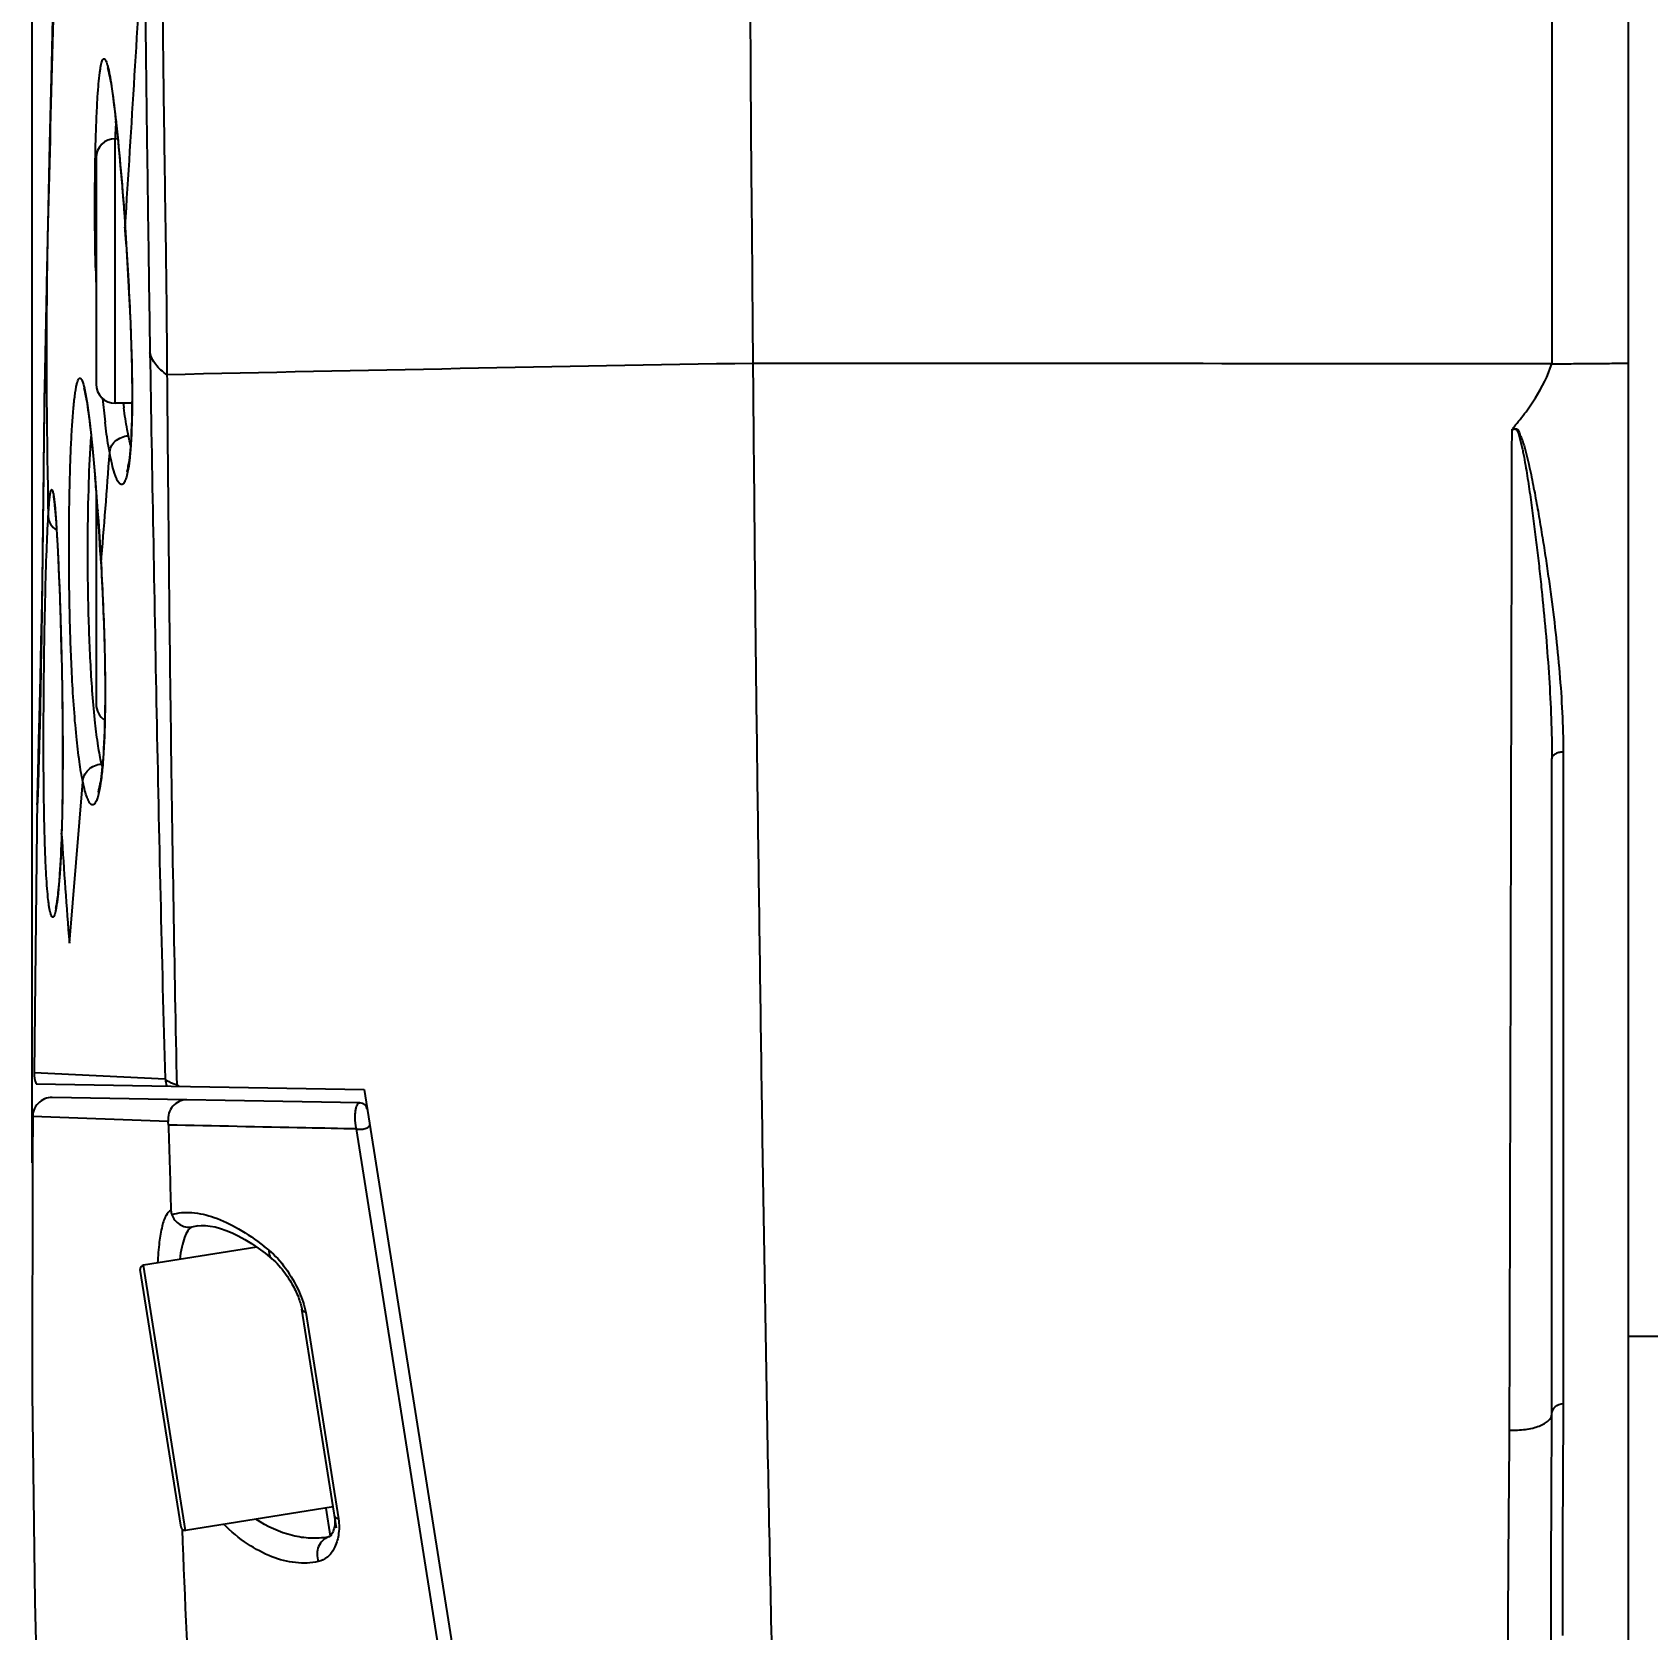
# Model space of a CAD drawing. Header units: millimetres. Extents: x 4086 to 8300, y 123 to 1549.
# Drawn here: x 7121.56 to 7132.09, y 704.57 to 714.99 of the extents above; entities that cross this region are included whole.
import ezdxf

# ---------------------------------------------------------------- set-up
doc = ezdxf.new("R2010")
doc.units = ezdxf.units.MM
doc.layers.add('外形图', color=7, linetype='Continuous')
doc.layers.add('尺寸标注', color=7, linetype='Continuous')
doc.styles.add('思源黑', font='SourceHanSansCN-Normal.ttf')
doc.dimstyles.new('尺寸标注_1_4比例', dxfattribs={"dimtxt": 7, "dimasz": 6, "dimexe": 2, "dimexo": 1.5, "dimgap": 1, "dimtad": 1, "dimdec": 1, "dimlfac": 4, "dimdsep": 46, "dimtxsty": '思源黑', "dimcen": 0.09, "dimadec": 0, "dimazin": 0, "dimtp": 0.01, "dimtm": 0.01, "dimtfac": 1, "dimtdec": 1, "dimtofl": 0, "dimtmove": 0, "dimatfit": 3, "dimfxl": 1, "dimtolj": 1, "dimarcsym": 0})

# ---------------------------------------------------------------- blocks, each defined once
blk = doc.blocks.new('*D990')
at = {"layer": 'Defpoints', "color": 0}
for p in [(7182.866, 882.152), (7182.866, 707.18), (7121.564, 706.117)]:
    blk.add_point(p, dxfattribs=at)
at = {"layer": '尺寸标注', "color": 0, "lineweight": -2}
for p, q in [((7121.564, 707.617), (7121.564, 884.152)), ((7182.866, 708.68), (7182.866, 884.152)), ((7127.564, 882.152), (7176.866, 882.152))]:
    blk.add_line(p, q, dxfattribs=at)
at = {"layer": '尺寸标注', "color": 0}
for points in [[(7127.564, 883.152), (7127.564, 881.152), (7121.564, 882.152)], [(7176.866, 881.152), (7176.866, 883.152), (7182.866, 882.152)]]:
    blk.add_solid(points, dxfattribs=at)
at = {"layer": '尺寸标注', "color": 0, "insert": (7152.215, 886.777), "char_height": 7, "attachment_point": 5, "style": '思源黑'}
blk.add_mtext('\\A1;245.2', dxfattribs=at)

msp = doc.modelspace()

# ---------------------------------------------------------------- linework, layer by layer
at = {"layer": '外形图'}
for p, q in [((7131.9676, 704.4551), (7131.9676, 735.7355)), ((7131.4676, 715.4727), (7131.4676, 712.8256)), ((7122.0861, 714.5878), (7122.091, 714.5528)), ((7122.091, 714.5528), (7122.0961, 714.5136)), ((7122.0961, 714.5136), (7122.1015, 714.4695)), ((7122.1015, 714.4695), (7122.1073, 714.4202)), ((7122.1073, 714.4202), (7122.1099, 714.3969)), ((7122.1081, 714.3971), (7122.1082, 714.3976)), ((7122.1082, 714.3976), (7122.1087, 714.4074)), ((7122.1096, 714.406), (7122.1105, 714.3972)), ((7122.1032, 714.2935), (7122.1032, 714.2948)), ((7122.1051, 712.5684), (7122.1051, 714.2934)), ((7122.1209, 714.2934), (7122.1051, 714.2934)), ((7121.9801, 714.1684), (7121.9801, 712.6934)), ((7122.1596, 713.8476), (7122.1684, 713.7197)), ((7121.6651, 713.7368), (7121.6588, 713.4363)), ((7121.6589, 713.3467), (7121.668, 713.7367)), ((7122.168, 713.7197), (7122.1682, 713.7175)), ((7121.6588, 713.4363), (7121.6431, 712.6683)), ((7121.6431, 712.6683), (7121.6422, 712.6085)), ((7121.6437, 712.7014), (7121.6436, 712.696)), ((7121.6422, 712.6085), (7121.6384, 712.2812)), ((7122.2138, 712.5684), (7122.1051, 712.5684)), ((7121.6365, 712.093), (7121.6334, 711.8097)), ((7121.9801, 712.0002), (7121.9801, 710.607)), ((7121.9856, 711.9272), (7121.99, 711.8667)), ((7121.6334, 711.8097), (7121.6307, 711.5811)), ((7121.7097, 711.9007), (7121.7115, 711.8829)), ((7121.7115, 711.8829), (7121.7133, 711.8627)), ((7121.7133, 711.8627), (7121.7152, 711.84)), ((7121.7152, 711.84), (7121.7172, 711.8147)), ((7121.7172, 711.8147), (7121.7192, 711.7867)), ((7121.9902, 711.871), (7121.9905, 711.8668)), ((7121.7192, 711.7867), (7121.7213, 711.7558)), ((7121.7213, 711.7558), (7121.7246, 711.7033)), ((7121.7246, 711.7033), (7121.728, 711.6428)), ((7121.728, 711.6428), (7121.7303, 711.5974)), ((7121.7303, 711.5974), (7121.7327, 711.5479)), ((7122.0079, 711.5877), (7122.0118, 711.5193)), ((7121.6307, 711.5811), (7121.6287, 711.4245)), ((7121.7327, 711.5479), (7121.7352, 711.4939)), ((7121.7352, 711.4939), (7121.7377, 711.4353)), ((7122.0122, 711.5208), (7122.0118, 711.5193)), ((7122.0123, 711.5209), (7122.0124, 711.5194)), ((7121.6281, 711.3823), (7121.6238, 711.1726)), ((7121.6287, 711.4245), (7121.6266, 711.2669)), ((7121.7377, 711.4353), (7121.7403, 711.3718)), ((7121.7403, 711.3718), (7121.7428, 711.3032)), ((7121.7428, 711.3032), (7121.7454, 711.229)), ((7121.6238, 711.1726), (7121.6202, 711.0136)), ((7121.7454, 711.229), (7121.748, 711.1486)), ((7121.748, 711.1486), (7121.7505, 711.0596)), ((7121.7505, 711.0596), (7121.7531, 710.9597)), ((7121.6202, 711.0136), (7121.6148, 710.784)), ((7121.623, 711.0331), (7121.6205, 710.8819)), ((7121.6205, 710.8819), (7121.6173, 710.7118)), ((7121.6148, 710.784), (7121.6084, 710.5209)), ((7121.6193, 710.8133), (7121.6192, 710.8125)), ((7121.6173, 710.7118), (7121.6149, 710.5927)), ((7121.6149, 710.5927), (7121.6122, 710.4688)), ((7121.6084, 710.5209), (7121.6047, 710.3747)), ((7121.6122, 710.4688), (7121.6097, 710.3632)), ((7121.6047, 710.3747), (7121.6019, 710.2599)), ((7121.6097, 710.3632), (7121.607, 710.26)), ((7121.6019, 710.2599), (7121.5978, 710.0849)), ((7121.607, 710.26), (7121.6043, 710.1653)), ((7131.4676, 705.9797), (7131.4676, 710.25)), ((7131.5413, 710.2969), (7131.5413, 706.047)), ((7121.6043, 710.1653), (7121.602, 710.0924)), ((7121.5978, 710.0849), (7121.5962, 710.0043)), ((7121.6, 710.0343), (7121.5988, 710.0014)), ((7121.602, 710.0924), (7121.6, 710.0343)), ((7121.8057, 709.0484), (7121.8934, 710.1)), ((7121.596, 709.995), (7121.5755, 708.2051)), ((7121.5957, 709.9633), (7121.5957, 709.9643)), ((7121.5962, 710.0043), (7121.596, 709.995)), ((7121.5981, 709.985), (7121.5969, 709.9635)), ((7121.5988, 710.0014), (7121.5981, 709.985)), ((7121.5985, 709.9939), (7121.5984, 709.9915)), ((7121.7549, 709.7606), (7121.7547, 709.7668)), ((7121.7551, 709.7667), (7121.7549, 709.7606)), ((7121.5755, 708.2051), (7122.4292, 708.1638)), ((7121.5888, 708.1317), (7123.7269, 708.0943)), ((7123.6988, 708.0079), (7121.694, 708.0429)), ((7123.7269, 708.0943), (7127.0926, 686.8443)), ((7122.4496, 707.8863), (7121.5668, 707.9188)), ((7126.9685, 687.0524), (7123.6765, 707.838)), ((7123.0281, 707.0668), (7122.2883, 706.9496)), ((7122.5334, 705.242), (7122.2675, 706.921)), ((7122.562, 705.2212), (7122.2883, 706.9496)), ((7123.5467, 705.237), (7123.3207, 706.6639)), ((7123.346, 706.6423), (7123.5595, 705.2952)), ((7131.9676, 706.4868), (7132.2165, 706.4868)), ((7131.4674, 705.9074), (7131.4675, 705.9474)), ((7131.4675, 705.9474), (7131.4676, 705.9797)), ((7123.525, 705.3737), (7122.562, 705.2212)), ((7123.4765, 705.366), (7123.5056, 705.1823)), ((7123.5016, 705.1794), (7123.4906, 705.1773)), ((7123.502, 705.1796), (7123.5016, 705.1794))]:
    msp.add_line(p, q, dxfattribs=at)
for points in [[(7121.794, 718.7328), (7121.7825, 718.3479), (7121.7708, 717.9499), (7121.759, 717.5391), (7121.7472, 717.1159), (7121.7353, 716.6795), (7121.7235, 716.2287), (7121.7116, 715.7626), (7121.6999, 715.2803), (7121.6881, 714.781), (7121.6764, 714.2628), (7121.6651, 713.7368)], [(7122.0547, 714.7525), (7122.0547, 714.7526), (7122.0548, 714.7523), (7122.0553, 714.751), (7122.056, 714.7488), (7122.0569, 714.7457), (7122.0581, 714.7418), (7122.0593, 714.737), (7122.0607, 714.7315), (7122.0622, 714.7252), (7122.0638, 714.7181), (7122.0655, 714.7102), (7122.0673, 714.7015), (7122.0692, 714.6921), (7122.0711, 714.6819), (7122.073, 714.6709), (7122.0751, 714.6591), (7122.0772, 714.6466), (7122.0793, 714.6332), (7122.0815, 714.6189), (7122.0838, 714.6038), (7122.0861, 714.5878)], [(7122.1099, 714.3969), (7122.1151, 714.3486), (7122.1208, 714.2941)], [(7122.1208, 714.2941), (7122.1264, 714.2372), (7122.1321, 714.178), (7122.1377, 714.1162), (7122.1433, 714.0516), (7122.149, 713.9847), (7122.1545, 713.9164), (7122.1596, 713.8476)], [(7122.1685, 713.7175), (7122.1732, 713.6462), (7122.1781, 713.5674)], [(7122.1781, 713.5674), (7122.1874, 713.4071), (7122.1918, 713.3273), (7122.196, 713.2481), (7122.1998, 713.1697), (7122.2031, 713.0921), (7122.2061, 713.0158), (7122.2086, 712.941), (7122.2106, 712.8681), (7122.2122, 712.7969), (7122.2133, 712.7288), (7122.2139, 712.6658), (7122.214, 712.6087)], [(7121.8992, 712.6674), (7121.8995, 712.6667), (7121.9001, 712.6648), (7121.9011, 712.6617), (7121.9023, 712.6576), (7121.9038, 712.6522), (7121.9054, 712.6457), (7121.9073, 712.638), (7121.9092, 712.6291), (7121.9113, 712.6189), (7121.9136, 712.6074), (7121.916, 712.5944), (7121.9185, 712.5799), (7121.9211, 712.5638), (7121.9239, 712.546), (7121.9268, 712.5262), (7121.9299, 712.5046), (7121.933, 712.4808), (7121.9364, 712.4548), (7121.9398, 712.4265), (7121.9434, 712.3958), (7121.9471, 712.3625), (7121.9509, 712.3265), (7121.9549, 712.2877), (7121.9589, 712.2459), (7121.9631, 712.2011), (7121.9675, 712.153), (7121.9719, 712.1017), (7121.9764, 712.047)], [(7122.214, 712.6087), (7122.2138, 712.5566), (7122.2131, 712.5085), (7122.2122, 712.4637), (7122.2109, 712.422), (7122.2094, 712.3834), (7122.2077, 712.348), (7122.2057, 712.3157), (7122.2036, 712.2864), (7122.2014, 712.26), (7122.1991, 712.2365), (7122.1968, 712.2157), (7122.1945, 712.1975), (7122.1921, 712.1815), (7122.1899, 712.1677), (7122.1877, 712.1558), (7122.1856, 712.1459), (7122.1837, 712.1376), (7122.182, 712.1311), (7122.1806, 712.1263), (7122.1795, 712.123), (7122.1788, 712.1212), (7122.1787, 712.121)], [(7121.6384, 712.2812), (7121.6378, 712.2212), (7121.6365, 712.093)], [(7121.9764, 712.047), (7121.981, 711.9889), (7121.9856, 711.9272)], [(7121.7017, 711.96), (7121.7017, 711.96), (7121.7017, 711.9598), (7121.7019, 711.9589), (7121.7022, 711.9574), (7121.7027, 711.9552), (7121.7032, 711.9523), (7121.7037, 711.9489), (7121.7044, 711.9449), (7121.705, 711.9403), (7121.7057, 711.9351), (7121.7065, 711.9294), (7121.7073, 711.9231), (7121.7081, 711.9162), (7121.7089, 711.9087), (7121.7097, 711.9007)], [(7121.99, 711.8667), (7121.9944, 711.8027), (7121.9991, 711.7322), (7122.0036, 711.6605), (7122.0079, 711.5877)], [(7122.0118, 711.5193), (7122.0158, 711.4466), (7122.0198, 711.3676), (7122.0234, 711.2883), (7122.0267, 711.2092), (7122.0297, 711.1308), (7122.0322, 711.0534), (7122.0343, 710.9774), (7122.0359, 710.9026), (7122.0371, 710.8285), (7122.0379, 710.7564), (7122.0381, 710.6896), (7122.038, 710.6297), (7122.0375, 710.5752), (7122.0367, 710.5244)], [(7121.6266, 711.2669), (7121.6242, 711.1103), (7121.623, 711.0331)], [(7121.7531, 710.9597), (7121.7556, 710.8497), (7121.7568, 710.7913), (7121.7579, 710.731), (7121.7589, 710.6688), (7121.7597, 710.6102)], [(7121.7597, 710.6102), (7121.7605, 710.5389), (7121.7612, 710.4623), (7121.7617, 710.3861), (7121.7619, 710.3107), (7121.7619, 710.2362), (7121.7616, 710.1629), (7121.7611, 710.0911), (7121.7603, 710.021), (7121.7592, 709.9529), (7121.7579, 709.887), (7121.7564, 709.8235), (7121.7547, 709.7668)], [(7122.0367, 710.5244), (7122.0356, 710.4771), (7122.0343, 710.4329), (7122.0327, 710.3918), (7122.031, 710.3536), (7122.0291, 710.3181), (7122.027, 710.2852), (7122.0249, 710.2547), (7122.0226, 710.2265), (7122.0202, 710.2005), (7122.0177, 710.1767), (7122.0152, 710.1549), (7122.0126, 710.1351), (7122.0101, 710.1173), (7122.0075, 710.1014), (7122.0051, 710.0873), (7122.0027, 710.0751), (7122.0004, 710.0645), (7121.9983, 710.0556), (7121.9963, 710.0483), (7121.9946, 710.0426), (7121.9932, 710.0382), (7121.9922, 710.0353), (7121.9915, 710.0337), (7121.9914, 710.0335)], [(7121.7547, 709.7668), (7121.7535, 709.7308), (7121.7521, 709.6925), (7121.7505, 709.6561), (7121.749, 709.6217), (7121.7473, 709.5893), (7121.7456, 709.5588), (7121.7439, 709.5301), (7121.7422, 709.5033), (7121.7404, 709.4783), (7121.7386, 709.455), (7121.7368, 709.4335), (7121.735, 709.4135), (7121.7332, 709.3952), (7121.7315, 709.3784), (7121.7298, 709.3631), (7121.7281, 709.3493), (7121.7265, 709.3369), (7121.7249, 709.3258), (7121.7234, 709.316), (7121.722, 709.3075), (7121.7207, 709.3001), (7121.7195, 709.2937), (7121.7184, 709.2885), (7121.7174, 709.2843), (7121.7166, 709.281), (7121.716, 709.2788), (7121.7157, 709.2776), (7121.7156, 709.2774)], [(7121.694, 708.0429), (7121.681, 708.0424), (7121.6682, 708.0406), (7121.6557, 708.0375), (7121.6435, 708.0332), (7121.6318, 708.0276), (7121.6208, 708.0208), (7121.6106, 708.0129), (7121.6012, 708.004), (7121.5928, 707.9942), (7121.5854, 707.9835), (7121.5792, 707.9722), (7121.5742, 707.9603), (7121.5704, 707.9479), (7121.568, 707.9352), (7121.5669, 707.9223), (7121.5668, 707.9188)], [(7121.5668, 707.9188), (7121.5651, 707.6523), (7121.5641, 706.1168), (7121.5802, 704.7549), (7121.6117, 703.5526), (7121.6576, 702.4243), (7121.7191, 701.3006), (7121.792, 700.2232), (7121.8713, 699.2238), (7121.9532, 698.3116), (7122.0372, 697.4695), (7122.1235, 696.6832), (7122.1646, 696.3404)], [(7122.6439, 707.2061), (7122.6637, 707.208), (7122.6926, 707.208), (7122.7233, 707.2049), (7122.7559, 707.1987), (7122.7904, 707.1894), (7122.827, 707.1769), (7122.8657, 707.1608), (7122.9064, 707.1411), (7122.9487, 707.1179), (7122.9924, 707.0911)], [(7122.9924, 707.0911), (7123.0371, 707.0607), (7123.0827, 707.027), (7123.126, 706.9922)], [(7123.126, 706.9922), (7123.1361, 706.9834), (7123.1485, 706.9719), (7123.1603, 706.9598), (7123.1716, 706.9475), (7123.1823, 706.9352), (7123.1923, 706.923), (7123.2017, 706.9109), (7123.2106, 706.899), (7123.219, 706.8871), (7123.227, 706.8754), (7123.2346, 706.8637), (7123.2419, 706.8521), (7123.2488, 706.8406), (7123.2555, 706.8291), (7123.2618, 706.8176), (7123.2679, 706.8063), (7123.2736, 706.795), (7123.2791, 706.7839), (7123.2842, 706.7729), (7123.2891, 706.762), (7123.2936, 706.7513), (7123.2979, 706.7408), (7123.3018, 706.7305), (7123.3055, 706.7205), (7123.3087, 706.7107), (7123.3117, 706.7013), (7123.3143, 706.6923), (7123.3166, 706.6837), (7123.3185, 706.6756), (7123.32, 706.6682), (7123.3206, 706.6641)], [(7123.5342, 705.3159), (7123.5353, 705.3071), (7123.5363, 705.2951), (7123.5365, 705.2828), (7123.536, 705.2705), (7123.5349, 705.2583), (7123.5332, 705.2464), (7123.5308, 705.2349), (7123.5279, 705.2242), (7123.5246, 705.2142), (7123.5208, 705.2052), (7123.5168, 705.1974), (7123.5128, 705.1909), (7123.509, 705.1859), (7123.5058, 705.1825), (7123.5034, 705.1805), (7123.502, 705.1796), (7123.502, 705.1796)]]:
    msp.add_lwpolyline(points, dxfattribs=at)
for centre, radius, start, end in [((7128.9731, 714.0171), 6.8755, 176.8319, 177.68524), ((7122.1051, 714.1684), 0.125, 90, 180), ((7158.7816, 712.9555), 37.1248, 178.80649, 179.39622), ((7093.8581, 711.7435), 28.3788, 3.76328, 3.98861), ((7138.7718, 713.8302), 16.7995, 181.36219, 181.73451), ((7167.5372, 712.8679), 45.8808, 179.402, 181.29456), ((7137.3097, 47.372), 665.5483, 90.9510749, 91.2800538), ((7121.2576, 712.5165), 0.6633, 12.97264, 13.26617), ((7122.1051, 712.6934), 0.125, 180, 270), ((7127.6052, 713.1196), 5.6076, 185.31714, 186.90683), ((7126.1989, 713.0786), 4.0742, 187.1989, 187.61612), ((6997.12, 721.5975), 125.2981, 355.387216, 355.719171), ((7105.3681, 710.7118), 16.6624, 4.45822, 4.71557), ((7103.0475, 710.5306), 18.9901, 4.04752, 4.45901), ((7099.976, 710.3132), 22.0693, 3.13685, 4.03687), ((7122.1051, 710.607), 0.125, 180, 236.49919), ((7147.2442, 710.3832), 25.4839, 179.68416, 180.54582), ((7122.9926, 710.4375), 1.0015, 192.7752, 193.79436), ((7122.8699, 709.962), 1.2742, 179.46574, 179.89695), ((7124.5059, 709.9482), 2.9102, 179.16731, 179.49333), ((7120.7368, 710.0122), 0.8616, 356.73727, 356.88039), ((7166.4098, 712.5877), 44.7443, 183.62258, 184.5369), ((7121.7755, 708.2034), 0.2, 179.53068, 201.02431), ((7122.6304, 708.1886), 0.2027, 187.02031, 200.75068), ((7123.6979, 707.9579), 0.05, 9, 89), ((7389.4499, 715.3901), 267.1045, 181.614793, 181.734256), ((7122.6935, 706.8507), 0.3588, 97.94342, 104.69488), ((7122.0467, 705.7691), 1.6604, 50.33626, 51.82382), ((7122.2922, 706.9249), 0.025, 99, 189), ((7109.8124, 705.9857), 21.6552, 359.79425, 359.98386), ((7110.2391, 705.9852), 21.2285, 359.80115, 359.98508), ((7122.5581, 705.2459), 0.025, 189, 279), ((7123.5206, 705.0901), 0.0913, 102.04144, 106.18526)]:
    msp.add_arc(centre, radius, start, end, dxfattribs=at)
for points, knots in [([(7126.2625, 712.8286), (7126.2616, 712.93), (7126.2594, 713.134), (7126.2576, 713.4429), (7126.255, 713.7563), (7126.2513, 714.074), (7126.2486, 714.3947), (7126.2464, 714.8276), (7126.2435, 715.3751), (7126.238, 716.039), (7126.234, 716.7109), (7126.2306, 717.3895), (7126.2259, 718.3038), (7126.2203, 719.4532), (7126.2152, 720.8338), (7126.2107, 722.2083), (7126.2025, 724.8079), (7126.1951, 727.6675), (7126.1921, 730.6795), (7126.1925, 732.005), (7126.1925, 732.611)], [0, 0, 0, 0, 0.0153723, 0.0309496, 0.0468327, 0.0629137, 0.0791243, 0.095464, 0.1285662, 0.1621587, 0.1961432, 0.2304661, 0.2650642, 0.3347954, 0.4047718, 0.4744385, 0.5432366, 0.7989898, 0.9081044, 1, 1, 1, 1]), ([(7121.668, 713.7367), (7121.6881, 714.5755), (7121.723, 715.8337), (7121.7792, 717.511), (7121.8238, 718.7687), (7121.866, 720.0263), (7121.902, 721.2837), (7121.9343, 722.5412), (7121.9606, 723.3795), (7121.9759, 723.7986)], [0, 0, 0, 0, 0.2500593, 0.3750935, 0.5001236, 0.6251219, 0.7500729, 0.8750071, 1, 1, 1, 1]), ([(7122.2929, 715.6915), (7122.2988, 715.2096), (7122.308, 714.4996), (7122.3208, 713.5688), (7122.3272, 713.1198), (7122.331, 712.899)], [0, 0, 0, 0, 0.5177195, 0.7627144, 1, 1, 1, 1]), ([(7122.4067, 715.5898), (7122.4098, 715.3408), (7122.4161, 714.8507), (7122.4236, 714.2434), (7122.4308, 713.7705), (7122.4377, 713.3154), (7122.4402, 712.9775), (7122.4418, 712.7542)], [0, 0, 0, 0, 0.2634377, 0.5184904, 0.6425308, 0.7637388, 1, 1, 1, 1]), ([(7121.9771, 713.4309), (7121.9746, 713.5377), (7121.9722, 713.6963), (7121.9719, 713.9043), (7121.9729, 714.052), (7121.9752, 714.1912), (7121.9785, 714.3201), (7121.9828, 714.4368), (7121.988, 714.5397), (7121.994, 714.6275), (7121.9999, 714.6907), (7122.0053, 714.7327), (7122.0091, 714.7577), (7122.0132, 714.7781), (7122.0173, 714.7941), (7122.0217, 714.8054), (7122.0258, 714.8129), (7122.0323, 714.8159), (7122.0383, 714.8113), (7122.0429, 714.8033), (7122.0481, 714.7909), (7122.0533, 714.774), (7122.0566, 714.7611), (7122.0584, 714.7539)], [0, 0, 0, 0, 0.2196346, 0.3257078, 0.4273336, 0.5231419, 0.6118046, 0.6921418, 0.7630544, 0.8235923, 0.8729805, 0.8932877, 0.9106025, 0.9248878, 0.9361318, 0.9443898, 0.9498744, 0.9533989, 0.9573392, 0.9636043, 0.9727301, 0.9848546, 1, 1, 1, 1]), ([(7122.0584, 714.7539), (7122.0631, 714.7342), (7122.072, 714.6881), (7122.0903, 714.5722), (7122.1018, 714.4759), (7122.1096, 714.406)], [0, 0, 0, 0, 0.1732908, 0.399966, 1, 1, 1, 1]), ([(7122.1105, 714.3972), (7122.122, 714.2931), (7122.1434, 714.0674), (7122.161, 713.8414), (7122.1695, 713.7198)], [0, 0, 0, 0, 0.4622807, 1, 1, 1, 1]), ([(7122.1757, 713.6061), (7122.1877, 713.4239), (7122.2067, 713.0781), (7122.2157, 712.7318), (7122.2147, 712.5682)], [0, 0, 0, 0, 0.5274726, 1, 1, 1, 1]), ([(7122.4418, 712.7542), (7122.4142, 712.7729), (7122.3665, 712.8141), (7122.3371, 712.8711), (7122.331, 712.899)], [0, 0, 0, 0, 0.5389968, 1, 1, 1, 1]), ([(7122.331, 712.899), (7122.3375, 712.5084), (7122.3516, 711.7245), (7122.3805, 710.1461), (7122.4072, 708.9582), (7122.4292, 708.1638)], [0, 0, 0, 0, 0.2474213, 0.4966172, 1, 1, 1, 1]), ([(7122.4418, 712.7542), (7122.4433, 712.5634), (7122.4469, 712.181), (7122.4541, 711.4134), (7122.47, 710.0579), (7122.489, 708.8941), (7122.5058, 708.1157)], [0, 0, 0, 0, 0.1234016, 0.2472706, 0.496477, 1, 1, 1, 1]), ([(7136.269, 683.2368), (7136.1769, 683.2625), (7135.9934, 683.3166), (7135.7184, 683.3987), (7135.4429, 683.4792), (7135.1681, 683.5624), (7134.8942, 683.6483), (7134.5299, 683.7655), (7134.0766, 683.918), (7133.5359, 684.1108), (7132.9991, 684.3142), (7132.4677, 684.5317), (7131.9453, 684.7695), (7131.4361, 685.0346), (7130.9444, 685.3307), (7130.4769, 685.6638), (7130.1116, 685.9723), (7129.8276, 686.2277), (7129.5468, 686.4867), (7129.2019, 686.8166), (7128.8105, 687.2346), (7128.4542, 687.6825), (7128.1414, 688.161), (7127.8765, 688.6667), (7127.6595, 689.1934), (7127.4287, 689.9139), (7127.2693, 690.6522), (7127.146, 691.3937), (7127.0399, 692.1331), (7126.9316, 693.0551), (7126.8307, 694.1578), (7126.75, 695.2531), (7126.6599, 696.6978), (7126.5685, 698.4847), (7126.4841, 700.6054), (7126.4234, 702.6946), (7126.3767, 704.7543), (7126.3444, 706.4544), (7126.3228, 707.8044), (7126.3085, 708.8116), (7126.2945, 709.8166), (7126.2769, 711.1553), (7126.2685, 712.1592), (7126.2625, 712.8286)], [0, 0, 0, 0, 0.0082898, 0.0165798, 0.024875, 0.0331696, 0.0414624, 0.0497546, 0.0663372, 0.0829206, 0.0995064, 0.1160925, 0.1326738, 0.149247, 0.1658176, 0.1823857, 0.1989458, 0.2072238, 0.2155009, 0.2320497, 0.2485832, 0.2650976, 0.281591, 0.2980604, 0.3145011, 0.3309063, 0.3635779, 0.3798466, 0.3960626, 0.4283142, 0.4603032, 0.4920298, 0.5235091, 0.5857703, 0.6471032, 0.7074705, 0.7669291, 0.8256733, 0.8548577, 0.8839567, 0.9129871, 0.9419737, 1, 1, 1, 1]), ([(7131.4676, 712.8256), (7131.0359, 712.8258), (7129.3009, 712.8266), (7127.5658, 712.8277), (7126.2625, 712.8286)], [0, 0, 0, 0, 0.2487989, 1, 1, 1, 1]), ([(7131.2107, 712.403), (7131.2382, 712.4346), (7131.2908, 712.4996), (7131.3854, 712.6357), (7131.4414, 712.7477), (7131.4676, 712.8256)], [0, 0, 0, 0, 0.2530405, 0.5042949, 1, 1, 1, 1]), ([(7131.4676, 712.8256), (7131.5092, 712.8259), (7131.5926, 712.8267), (7131.7176, 712.8274), (7131.8426, 712.8287), (7131.9259, 712.8301), (7131.9676, 712.8305)], [0, 0, 0, 0, 0.2499973, 0.4999933, 0.7499944, 1, 1, 1, 1]), ([(7121.6436, 712.696), (7121.6434, 712.6844), (7121.6423, 712.6199), (7121.6415, 712.5553), (7121.6409, 712.5023)], [0, 0, 0, 0, 0.1785268, 1, 1, 1, 1]), ([(7121.8221, 710.8097), (7121.8157, 710.9364), (7121.8068, 711.1941), (7121.8029, 711.5156), (7121.8036, 711.7712), (7121.806, 711.9525), (7121.81, 712.1216), (7121.8156, 712.2749), (7121.8225, 712.4096), (7121.8297, 712.5087), (7121.8362, 712.5767), (7121.8411, 712.6185), (7121.8463, 712.654), (7121.8516, 712.6829), (7121.8571, 712.7051), (7121.8621, 712.7194), (7121.8666, 712.7271), (7121.8697, 712.7307), (7121.8731, 712.7326), (7121.8767, 712.7324), (7121.8801, 712.7301), (7121.885, 712.7243), (7121.8946, 712.704), (7121.8996, 712.6841), (7121.9032, 712.6687)], [0, 0, 0, 0, 0.1898756, 0.3858892, 0.481292, 0.5723801, 0.6573218, 0.7344134, 0.8021137, 0.8591026, 0.883217, 0.9042672, 0.9221639, 0.936827, 0.9482293, 0.9564144, 0.9593593, 0.9616219, 0.9633741, 0.9649649, 0.9668342, 0.9692745, 0.9763261, 1, 1, 1, 1]), ([(7121.904, 712.6654), (7121.9112, 712.6342), (7121.924, 712.5591), (7121.941, 712.4287), (7121.9582, 712.2655), (7121.9688, 712.146), (7121.9741, 712.0816)], [0, 0, 0, 0, 0.1628797, 0.3884951, 0.6703228, 1, 1, 1, 1]), ([(7122.1907, 712.3569), (7122.1879, 712.3703), (7122.1761, 712.4306), (7122.167, 712.4913), (7122.1606, 712.5386)], [0, 0, 0, 0, 0.222772, 1, 1, 1, 1]), ([(7122.2147, 712.5682), (7122.2142, 712.4786), (7122.2115, 712.3548), (7122.1991, 712.2052), (7122.1906, 712.1452), (7122.1854, 712.1195)], [0, 0, 0, 0, 0.5967557, 0.8246811, 1, 1, 1, 1]), ([(7121.6409, 712.5023), (7121.6379, 712.251), (7121.6326, 711.688), (7121.625, 711.125), (7121.6193, 710.8133)], [0, 0, 0, 0, 0.4462004, 1, 1, 1, 1]), ([(7122.0685, 712.2446), (7122.0657, 712.2594), (7122.0539, 712.326), (7122.0447, 712.3931), (7122.0383, 712.4452)], [0, 0, 0, 0, 0.2227711, 1, 1, 1, 1]), ([(7121.9446, 710.8602), (7121.9372, 710.9943), (7121.9276, 711.2659), (7121.9244, 711.6632), (7121.9305, 712.0263), (7121.9406, 712.252), (7121.9482, 712.3521)], [0, 0, 0, 0, 0.2701019, 0.546067, 0.7983343, 1, 1, 1, 1]), ([(7122.0685, 712.2446), (7122.0685, 712.2585), (7122.0756, 712.2874), (7122.1126, 712.336), (7122.1595, 712.3549), (7122.1907, 712.3569)], [0, 0, 0, 0, 0.2324271, 0.4789916, 1, 1, 1, 1]), ([(7122.2044, 712.2973), (7122.2033, 712.3019), (7122.1983, 712.3217), (7122.1939, 712.3416), (7122.1907, 712.3569)], [0, 0, 0, 0, 0.2339933, 1, 1, 1, 1]), ([(7131.1916, 705.8747), (7131.1932, 706.4227), (7131.1993, 708.5975), (7131.2046, 710.7723), (7131.2077, 712.3992)], [0, 0, 0, 0, 0.2519473, 1, 1, 1, 1]), ([(7131.2077, 712.396), (7131.2105, 712.3979), (7131.2171, 712.4005), (7131.2274, 712.4014), (7131.2366, 712.3972), (7131.2423, 712.3893), (7131.246, 712.3805), (7131.25, 712.3687), (7131.2541, 712.3543), (7131.2587, 712.3372), (7131.2653, 712.3145), (7131.2723, 712.2857), (7131.2791, 712.2509), (7131.2884, 712.2046), (7131.2984, 712.1466), (7131.3096, 712.0771), (7131.3236, 711.9846), (7131.3397, 711.8691), (7131.3576, 711.731), (7131.3742, 711.5933), (7131.3897, 711.4563), (7131.4089, 711.2748), (7131.4301, 711.0494), (7131.4502, 710.7807), (7131.4639, 710.5145), (7131.4676, 710.3378), (7131.4676, 710.25)], [0, 0, 0, 0, 0.0047167, 0.0094883, 0.0136843, 0.0179311, 0.0224387, 0.0268298, 0.0349547, 0.0428825, 0.0509996, 0.0672556, 0.0833901, 0.099522, 0.1317048, 0.163801, 0.1958152, 0.2596052, 0.3230822, 0.3862463, 0.4490956, 0.5116269, 0.6357207, 0.7584971, 0.8799278, 1, 1, 1, 1]), ([(7131.2107, 712.403), (7131.2176, 712.4042), (7131.2283, 712.4041), (7131.2411, 712.3999), (7131.2508, 712.3915), (7131.2558, 712.3765), (7131.2614, 712.3592), (7131.2693, 712.3429), (7131.2762, 712.3265), (7131.2814, 712.3095), (7131.2875, 712.2866), (7131.2958, 712.2582), (7131.3076, 712.2126), (7131.3259, 712.1327), (7131.3493, 712.0184), (7131.3745, 711.8815), (7131.3978, 711.7451), (7131.4196, 711.6095), (7131.4398, 711.4746), (7131.4648, 711.2964), (7131.4923, 711.0757), (7131.5186, 710.8131), (7131.5365, 710.5539), (7131.5413, 710.3821), (7131.5413, 710.2969)], [0, 0, 0, 0, 0.0097668, 0.0143738, 0.0185318, 0.0269775, 0.035617, 0.0438809, 0.0520344, 0.060256, 0.0685089, 0.0849009, 0.1012323, 0.1338172, 0.1986108, 0.2629605, 0.3268771, 0.3903607, 0.4534066, 0.5160085, 0.6398486, 0.7618222, 0.8818786, 1, 1, 1, 1]), ([(7122.1854, 712.1195), (7122.1823, 712.1046), (7122.1775, 712.0842), (7122.1684, 712.0606), (7122.1619, 712.0489), (7122.155, 712.0411), (7122.1468, 712.0376), (7122.1383, 712.0399), (7122.1306, 712.0466), (7122.123, 712.0572), (7122.1152, 712.072), (7122.1074, 712.0908), (7122.096, 712.124), (7122.0824, 712.1756), (7122.0732, 712.2199), (7122.0685, 712.2446)], [0, 0, 0, 0, 0.1422893, 0.1950761, 0.2362446, 0.267168, 0.2912052, 0.3149536, 0.3451553, 0.3853758, 0.4370469, 0.5007159, 0.576576, 0.7646474, 1, 1, 1, 1]), ([(7121.6681, 711.8313), (7121.6693, 711.8508), (7121.6716, 711.886), (7121.6751, 711.9275), (7121.6781, 711.9548), (7121.6802, 711.9708), (7121.6824, 711.9837), (7121.6845, 711.9936), (7121.6864, 711.9999), (7121.6881, 712.0033), (7121.6892, 712.0048), (7121.6905, 712.0056), (7121.6926, 712.0052), (7121.6946, 712.0017), (7121.6968, 711.9959), (7121.6991, 711.9869), (7121.7014, 711.9748), (7121.7028, 711.9657), (7121.7035, 711.9607)], [0, 0, 0, 0, 0.2608483, 0.4706976, 0.5558839, 0.6277016, 0.6860645, 0.7309361, 0.7624439, 0.7733897, 0.7814266, 0.7872263, 0.7924166, 0.8082163, 0.8361248, 0.8772944, 0.9319289, 1, 1, 1, 1]), ([(7121.7035, 711.9607), (7121.7072, 711.9356), (7121.7134, 711.8736), (7121.7215, 711.7645), (7121.7295, 711.6241), (7121.7406, 711.3863), (7121.7521, 711.0453), (7121.758, 710.7607), (7121.7599, 710.6102)], [0, 0, 0, 0, 0.0563301, 0.138025, 0.2429328, 0.3682438, 0.6661723, 1, 1, 1, 1]), ([(7121.6384, 710.6127), (7121.64, 710.8485), (7121.6448, 711.1813), (7121.6564, 711.5875), (7121.6635, 711.7579), (7121.668, 711.8313)], [0, 0, 0, 0, 0.5803668, 0.8190343, 1, 1, 1, 1]), ([(7121.6681, 711.8313), (7121.6682, 711.8138), (7121.679, 711.7771), (7121.7063, 711.751), (7121.7221, 711.7412)], [0, 0, 0, 0, 0.4855742, 1, 1, 1, 1]), ([(7122.0124, 711.5194), (7122.0223, 711.3413), (7122.037, 711.0024), (7122.0405, 710.663), (7122.0372, 710.5022)], [0, 0, 0, 0, 0.5258641, 1, 1, 1, 1]), ([(7122.0159, 710.216), (7122.007, 710.2551), (7121.991, 710.3441), (7121.9641, 710.5587), (7121.9514, 710.7346), (7121.9446, 710.8602)], [0, 0, 0, 0, 0.185093, 0.4181837, 1, 1, 1, 1]), ([(7121.6192, 710.8125), (7121.6161, 710.6386), (7121.6112, 710.4041), (7121.6034, 710.1312), (7121.6001, 710.0323), (7121.5985, 709.9939)], [0, 0, 0, 0, 0.6372456, 0.8593787, 1, 1, 1, 1]), ([(7121.8934, 710.1), (7121.8845, 710.1431), (7121.8687, 710.2414), (7121.8416, 710.4778), (7121.829, 710.6714), (7121.8221, 710.8097)], [0, 0, 0, 0, 0.1850221, 0.4181327, 1, 1, 1, 1]), ([(7121.719, 709.2765), (7121.7177, 709.2695), (7121.7152, 709.2569), (7121.711, 709.2403), (7121.7066, 709.2283), (7121.7028, 709.2206), (7121.697, 709.2164), (7121.6912, 709.2204), (7121.6875, 709.228), (7121.6832, 709.2399), (7121.6793, 709.2563), (7121.6753, 709.2772), (7121.6715, 709.3027), (7121.6663, 709.3453), (7121.6605, 709.4091), (7121.6546, 709.4978), (7121.6495, 709.6015), (7121.6454, 709.719), (7121.6421, 709.8485), (7121.6397, 709.9885), (7121.6382, 710.137), (7121.6372, 710.346), (7121.6377, 710.5053), (7121.6384, 710.6127)], [0, 0, 0, 0, 0.0146608, 0.0262911, 0.0349173, 0.0406658, 0.0441185, 0.0475128, 0.053135, 0.06161, 0.0730923, 0.0876226, 0.1051781, 0.125707, 0.1754521, 0.2362875, 0.3074011, 0.3878807, 0.4766423, 0.5725072, 0.6741772, 0.7802833, 1, 1, 1, 1]), ([(7121.7599, 710.6102), (7121.7619, 710.4619), (7121.7634, 710.1807), (7121.7593, 709.8995), (7121.7551, 709.7667)], [0, 0, 0, 0, 0.5275993, 1, 1, 1, 1]), ([(7122.0372, 710.5022), (7122.0352, 710.408), (7122.0303, 710.2779), (7122.0145, 710.1211), (7122.0044, 710.0584), (7121.9983, 710.0316)], [0, 0, 0, 0, 0.5978389, 0.8256045, 1, 1, 1, 1]), ([(7131.4676, 710.25), (7131.4676, 710.2562), (7131.4723, 710.2698), (7131.4896, 710.2848), (7131.5135, 710.2945), (7131.5317, 710.2968), (7131.5413, 710.2969)], [0, 0, 0, 0, 0.1959767, 0.4268787, 0.6999783, 1, 1, 1, 1]), ([(7121.8936, 710.1), (7121.8937, 710.1145), (7121.9006, 710.1444), (7121.9281, 710.1818), (7121.9683, 710.2078), (7121.9999, 710.2151), (7122.0159, 710.2161)], [0, 0, 0, 0, 0.2362566, 0.4826652, 0.7390994, 1, 1, 1, 1]), ([(7121.9983, 710.0316), (7121.9952, 710.0179), (7121.9891, 709.9948), (7121.9788, 709.9691), (7121.9693, 709.9563), (7121.9625, 709.9511), (7121.9549, 709.9499), (7121.9475, 709.9532), (7121.9407, 709.9599), (7121.9338, 709.9699), (7121.927, 709.9833), (7121.9172, 710.0077), (7121.9055, 710.047), (7121.8978, 710.0809), (7121.8938, 710.1)], [0, 0, 0, 0, 0.1609132, 0.2729289, 0.3121733, 0.34248, 0.3681649, 0.3958587, 0.4310313, 0.4764787, 0.5334612, 0.602494, 0.7770442, 1, 1, 1, 1]), ([(7121.5971, 709.9632), (7121.5968, 709.9593), (7121.5958, 709.9438), (7121.5957, 709.9594), (7121.5957, 709.9633)], [0, 0, 0, 0, 0.497555, 1, 1, 1, 1]), ([(7121.5984, 709.9915), (7121.5983, 709.9889), (7121.5979, 709.9802), (7121.5975, 709.9715), (7121.5972, 709.9653)], [0, 0, 0, 0, 0.2980774, 1, 1, 1, 1]), ([(7121.755, 709.7606), (7121.7518, 709.6614), (7121.7459, 709.5259), (7121.7318, 709.3646), (7121.7238, 709.3024), (7121.719, 709.2765)], [0, 0, 0, 0, 0.6129503, 0.8374326, 1, 1, 1, 1]), ([(7122.5115, 708.1208), (7122.5089, 708.1222), (7122.5041, 708.1249), (7122.4942, 708.1276), (7122.4795, 708.1333), (7122.4608, 708.1412), (7122.4426, 708.1516), (7122.4329, 708.1597), (7122.4292, 708.1638)], [0, 0, 0, 0, 0.0936596, 0.174719, 0.3285626, 0.5993143, 0.8219668, 1, 1, 1, 1]), ([(7122.5706, 708.0276), (7122.5537, 708.0279), (7122.5189, 708.0206), (7122.4764, 707.9884), (7122.4504, 707.9407), (7122.4474, 707.9041), (7122.4496, 707.8863)], [0, 0, 0, 0, 0.2429023, 0.4902702, 0.743525, 1, 1, 1, 1]), ([(7123.6765, 707.838), (7123.6741, 707.8493), (7123.6701, 707.8719), (7123.6683, 707.9051), (7123.6683, 707.9354), (7123.6711, 707.9609), (7123.6756, 707.981), (7123.6817, 707.9956), (7123.689, 708.0053), (7123.6958, 708.0079), (7123.6988, 708.0079)], [0, 0, 0, 0, 0.1907296, 0.3800042, 0.548936, 0.6907732, 0.8033827, 0.8889253, 0.9512955, 1, 1, 1, 1]), ([(7122.4514, 707.8632), (7122.4514, 707.865), (7122.451, 707.8727), (7122.4504, 707.8805), (7122.4496, 707.8863)], [0, 0, 0, 0, 0.2324826, 1, 1, 1, 1]), ([(7123.6765, 707.838), (7123.5667, 707.8402), (7123.1583, 707.8484), (7122.75, 707.8569), (7122.4514, 707.8632)], [0, 0, 0, 0, 0.2689304, 1, 1, 1, 1]), ([(7123.6765, 707.838), (7123.6848, 707.8355), (7123.7041, 707.8348), (7123.7273, 707.8384), (7123.7453, 707.8449), (7123.7566, 707.8507), (7123.7643, 707.8585), (7123.7635, 707.8633)], [0, 0, 0, 0, 0.2684176, 0.586041, 0.7313202, 0.8519764, 1, 1, 1, 1]), ([(7122.4677, 707.3066), (7122.4535, 707.301), (7122.436, 707.278), (7122.4207, 707.2418), (7122.4037, 707.1839), (7122.3891, 707.0905), (7122.3832, 707.0099), (7122.381, 706.9645)], [0, 0, 0, 0, 0.1260191, 0.2174495, 0.330605, 0.6230668, 1, 1, 1, 1]), ([(7122.4677, 707.3065), (7122.4678, 707.3044), (7122.4682, 707.2954), (7122.4703, 707.2864), (7122.4728, 707.2799)], [0, 0, 0, 0, 0.2305418, 1, 1, 1, 1]), ([(7122.4728, 707.2799), (7122.5146, 707.2925), (7122.6107, 707.2997), (7122.7597, 707.2633), (7122.9178, 707.1869), (7123.0206, 707.1155), (7123.0729, 707.0743)], [0, 0, 0, 0, 0.2001866, 0.4292088, 0.6953649, 1, 1, 1, 1]), ([(7122.4728, 707.2799), (7122.4823, 707.2541), (7122.5186, 707.208), (7122.576, 707.1947), (7122.6024, 707.1978)], [0, 0, 0, 0, 0.5079664, 1, 1, 1, 1]), ([(7122.6024, 707.1978), (7122.5922, 707.1925), (7122.5728, 707.171), (7122.5529, 707.1257), (7122.5361, 707.0626), (7122.5283, 707.0142), (7122.5248, 706.9872)], [0, 0, 0, 0, 0.1501278, 0.3615237, 0.6445978, 1, 1, 1, 1]), ([(7123.1065, 707.0472), (7123.1058, 707.0365), (7123.1074, 707.016), (7123.1188, 706.9982), (7123.126, 706.9922)], [0, 0, 0, 0, 0.5368041, 1, 1, 1, 1]), ([(7123.1065, 707.0473), (7123.1471, 707.0135), (7123.222, 706.928), (7123.2787, 706.8302), (7123.303, 706.7759)], [0, 0, 0, 0, 0.4702937, 1, 1, 1, 1]), ([(7123.303, 706.7759), (7123.3128, 706.7542), (7123.33, 706.7106), (7123.3424, 706.6651), (7123.346, 706.6423)], [0, 0, 0, 0, 0.5075467, 1, 1, 1, 1]), ([(7123.3206, 706.6641), (7123.321, 706.6618), (7123.3254, 706.6508), (7123.3373, 706.6452), (7123.346, 706.6422)], [0, 0, 0, 0, 0.1999016, 1, 1, 1, 1]), ([(7131.4676, 705.9797), (7131.4676, 705.9884), (7131.4716, 706.0062), (7131.4937, 706.0361), (7131.5226, 706.0467), (7131.5413, 706.047)], [0, 0, 0, 0, 0.2395845, 0.4866275, 1, 1, 1, 1]), ([(7131.5413, 706.047), (7131.5413, 705.951), (7131.54, 705.7682), (7131.5382, 705.4398), (7131.5364, 705.0321), (7131.5361, 704.7111), (7131.5364, 704.5357)], [0, 0, 0, 0, 0.1905037, 0.3628667, 0.6518648, 1, 1, 1, 1]), ([(7131.1916, 705.8747), (7131.226, 705.8732), (7131.277, 705.8753), (7131.3414, 705.8871), (7131.3835, 705.8997), (7131.4186, 705.9157), (7131.4454, 705.9344), (7131.4631, 705.9556), (7131.4676, 705.9721), (7131.4676, 705.9797)], [0, 0, 0, 0, 0.3271407, 0.4806991, 0.6204844, 0.7425571, 0.8448655, 0.9285444, 1, 1, 1, 1]), ([(7131.6235, 699.9646), (7131.607, 700.1296), (7131.4231, 702.2322), (7131.4676, 705.3715), (7131.4676, 705.9797)], [0, 0, 0, 0, 0.0816299, 1, 1, 1, 1]), ([(7131.3562, 699.6025), (7131.2971, 700.1322), (7131.2284, 701.1896), (7131.194, 702.5083), (7131.1829, 703.5533), (7131.1815, 704.2018), (7131.1831, 704.7185), (7131.1852, 705.1047), (7131.1887, 705.49), (7131.1912, 705.7466), (7131.1916, 705.8747)], [0, 0, 0, 0, 0.2547264, 0.5059494, 0.6304144, 0.7541958, 0.8158519, 0.8773641, 0.9387408, 1, 1, 1, 1]), ([(7123.4907, 705.1773), (7123.4535, 705.1707), (7123.3756, 705.166), (7123.212, 705.1906), (7123.0943, 705.246), (7123.021, 705.2934)], [0, 0, 0, 0, 0.229426, 0.4692997, 1, 1, 1, 1]), ([(7123.5595, 705.2952), (7123.5651, 705.26), (7123.5643, 705.1937), (7123.5382, 705.107), (7123.4929, 705.0441), (7123.4496, 705.0218), (7123.4281, 705.0173)], [0, 0, 0, 0, 0.3205848, 0.5834467, 0.8029952, 1, 1, 1, 1]), ([(7123.5595, 705.295), (7123.5561, 705.2961), (7123.5459, 705.3), (7123.5353, 705.3085), (7123.5342, 705.316)], [0, 0, 0, 0, 0.3250745, 1, 1, 1, 1]), ([(7122.54, 705.229), (7122.5765, 704.3133), (7122.6635, 702.4568), (7122.8549, 699.635), (7123.0908, 697.2398), (7123.3502, 695.2923), (7123.5107, 694.3102), (7123.6008, 693.818)], [0, 0, 0, 0, 0.2397296, 0.4861315, 0.7397514, 0.8691247, 1, 1, 1, 1]), ([(7123.4281, 705.0173), (7123.3799, 705.0073), (7123.2754, 705.0034), (7123.1168, 705.0451), (7122.9573, 705.1319), (7122.8592, 705.2136), (7122.8108, 705.2605)], [0, 0, 0, 0, 0.2148322, 0.4469634, 0.7065095, 1, 1, 1, 1]), ([(7123.4952, 705.1778), (7123.4809, 705.1737), (7123.4535, 705.1576), (7123.4268, 705.1171), (7123.417, 705.0676), (7123.4225, 705.0335), (7123.4281, 705.0173)], [0, 0, 0, 0, 0.2306378, 0.474554, 0.7335241, 1, 1, 1, 1])]:
    msp.add_open_spline(points, degree=3, knots=knots, dxfattribs=at)
for points in [[(7122.1695, 713.7198), (7122.2112, 714.377), (7122.2502, 715.0343), (7122.2929, 715.6914)], [(7122.5185, 708.1177), (7122.5161, 708.1185), (7122.5138, 708.1197), (7122.5115, 708.1208)]]:
    msp.add_open_spline(points, degree=3, dxfattribs=at)

# ---------------------------------------------------------------- dimensions: what is measured, and where the dimension line sits
at = {"layer": '尺寸标注'}
dim = msp.add_linear_dim(base=(7182.8659, 882.1522), p1=(7121.5641, 706.1168), p2=(7182.8659, 707.1804), dimstyle='尺寸标注_1_4比例', dxfattribs=at)
dim.commit()
dim.dimension.update_dxf_attribs({"geometry": '*D990', "text_midpoint": (7152.215, 886.7765)})

doc.saveas('drawing.dxf')
